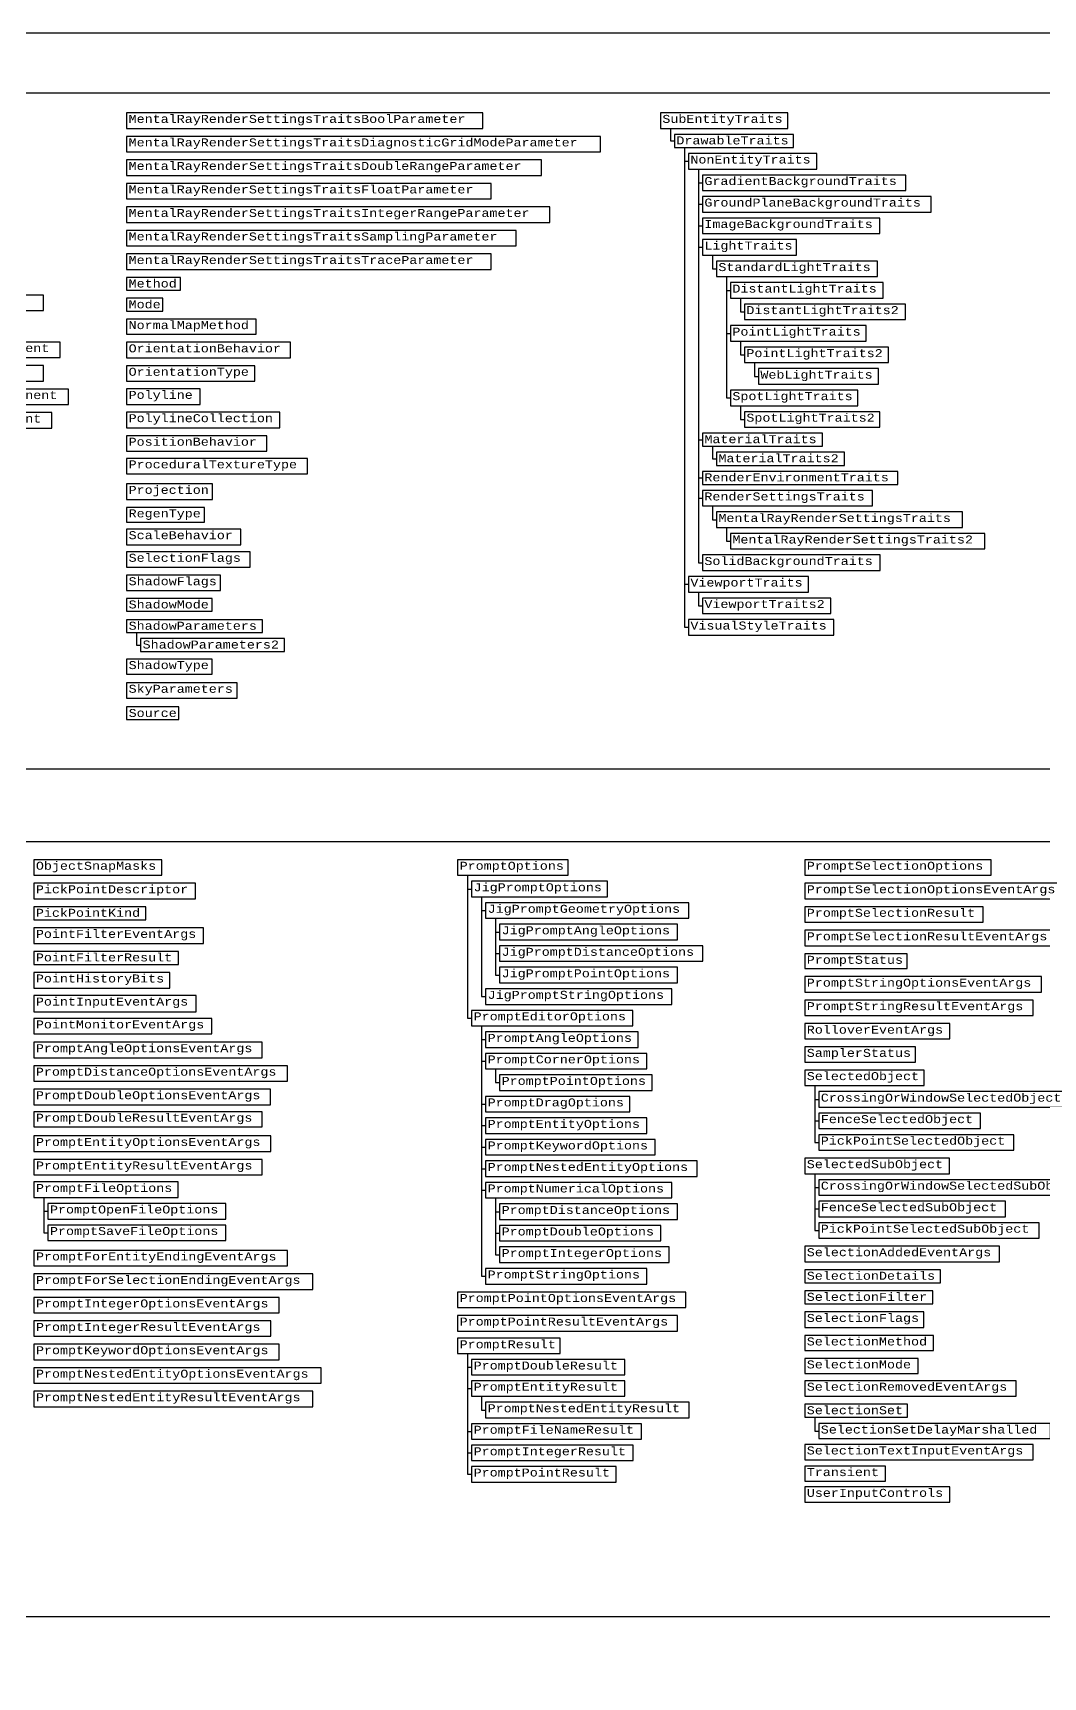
# Model space of a CAD drawing. Header units: inches. Extents: x 349 to 917, y -338 to 10.
# Drawn here: x 807.3 to 857.8, y -81.1 to 1.1 of the extents above; entities that cross this region are included whole.
import ezdxf

# ---------------------------------------------------------------- set-up
doc = ezdxf.new("R2010")
doc.units = ezdxf.units.IN
doc.header["$MEASUREMENT"] = 0
doc.layers.add('Managed classes', color=3, linetype='Continuous')
doc.layers.add('ObjectARX 2010 Managed classes', color=7, linetype='Continuous')
doc.styles.add('PureManaged', font='cour.ttf', dxfattribs={"height": 0.4})
doc.styles.get("Standard").update_dxf_attribs({"font": 'cour.ttf'})

msp = doc.modelspace()

# ---------------------------------------------------------------- linework, layer by layer
for p, q in [((839.169, -3.675), (839.169, -4.303)), ((839.169, -4.303), (839.369, -4.303)), ((839.869, -4.63), (839.869, -28.614)), ((839.869, -5.318), (840.069, -5.318)), ((840.569, -5.705), (840.569, -25.388)), ((840.569, -6.393), (840.769, -6.393)), ((840.569, -7.469), (840.769, -7.469)), ((840.569, -8.544), (840.769, -8.544)), ((840.569, -9.619), (840.769, -9.619)), ((841.269, -10.007), (841.269, -10.695)), ((841.269, -10.695), (841.469, -10.695)), ((841.969, -11.082), (841.969, -17.147)), ((841.969, -11.77), (842.169, -11.77)), ((842.669, -12.158), (842.669, -12.845)), ((842.669, -12.845), (842.869, -12.845)), ((841.969, -13.921), (842.169, -13.921)), ((842.669, -14.309), (842.669, -14.996)), ((842.669, -14.996), (842.869, -14.996)), ((843.369, -15.384), (843.369, -16.072)), ((843.369, -16.072), (843.569, -16.072)), ((841.969, -17.147), (842.169, -17.147)), ((842.669, -17.535), (842.669, -18.222)), ((842.669, -18.222), (842.869, -18.222)), ((840.569, -19.237), (840.769, -19.237)), ((841.269, -19.565), (841.269, -20.192)), ((841.269, -20.192), (841.469, -20.192)), ((840.569, -21.147), (840.769, -21.147)), ((840.569, -22.162), (840.769, -22.162)), ((841.269, -22.55), (841.269, -23.237)), ((841.269, -23.237), (841.469, -23.237)), ((841.969, -23.625), (841.969, -24.313)), ((841.969, -24.313), (842.169, -24.313)), ((840.569, -25.388), (840.769, -25.388)), ((839.869, -26.463), (840.069, -26.463)), ((840.569, -26.851), (840.569, -27.539)), ((840.569, -27.539), (840.769, -27.539)), ((839.869, -28.614), (840.069, -28.614)), ((812.487, -28.876), (812.487, -29.502)), ((812.487, -29.502), (812.687, -29.502)), ((829.034, -41.01), (829.034, -48.15)), ((829.034, -41.698), (829.234, -41.698)), ((829.734, -42.086), (829.734, -47.075)), ((829.734, -42.773), (829.934, -42.773)), ((830.434, -43.161), (830.434, -45.999)), ((830.434, -43.849), (830.634, -43.849)), ((830.434, -44.924), (830.634, -44.924)), ((830.434, -45.999), (830.634, -45.999)), ((829.734, -47.075), (829.934, -47.075)), ((829.034, -48.15), (829.234, -48.15)), ((829.734, -48.538), (829.734, -61.055)), ((829.734, -49.226), (829.934, -49.226)), ((829.734, -50.301), (829.934, -50.301)), ((830.434, -50.689), (830.434, -51.376)), ((830.434, -51.376), (830.634, -51.376)), ((846.388, -51.526), (846.388, -54.364)), ((829.734, -52.452), (829.934, -52.452)), ((846.388, -52.213), (846.588, -52.213)), ((846.388, -53.289), (846.588, -53.289)), ((829.734, -53.527), (829.934, -53.527)), ((829.734, -54.602), (829.934, -54.602)), ((846.388, -54.364), (846.588, -54.364)), ((829.734, -55.678), (829.934, -55.678)), ((846.388, -55.927), (846.388, -58.766)), ((846.388, -56.615), (846.588, -56.615)), ((807.855, -57.117), (807.855, -58.88)), ((829.734, -56.753), (829.934, -56.753)), ((830.434, -57.141), (830.434, -59.979)), ((807.855, -57.805), (808.055, -57.805)), ((830.434, -57.829), (830.634, -57.829)), ((846.388, -57.69), (846.588, -57.69)), ((807.855, -58.88), (808.055, -58.88)), ((830.434, -58.904), (830.634, -58.904)), ((846.388, -58.766), (846.588, -58.766)), ((830.434, -59.979), (830.634, -59.979)), ((829.734, -61.055), (829.934, -61.055)), ((829.034, -64.917), (829.034, -70.953)), ((829.034, -65.597), (829.234, -65.597)), ((829.034, -66.665), (829.234, -66.665)), ((829.734, -67.053), (829.734, -67.741)), ((829.734, -67.741), (829.934, -67.741)), ((846.388, -68.106), (846.388, -68.794)), ((829.034, -68.816), (829.234, -68.816)), ((846.388, -68.794), (846.588, -68.794)), ((829.034, -69.884), (829.234, -69.884)), ((829.034, -70.953), (829.234, -70.953))]:
    msp.add_line(p, q)
for points in [[(636.228, 1.1), (917.477, 1.1), (917.477, -179.663), (636.229, -179.663)], [(772.659, -1.9), (868.206, -1.9), (868.206, -35.709), (772.659, -35.709)], [(811.987, -2.9), (811.987, -3.675), (829.786, -3.675), (829.786, -2.9)], [(838.669, -2.9), (838.669, -3.675), (845.037, -3.675), (845.037, -2.9)], [(811.987, -4.075), (811.987, -4.851), (835.669, -4.851), (835.669, -4.075)], [(839.369, -3.975), (839.369, -4.63), (845.326, -4.63), (845.326, -3.975)], [(840.069, -4.93), (840.069, -5.705), (846.485, -5.705), (846.485, -4.93)], [(811.987, -5.251), (811.987, -6.026), (832.728, -6.026), (832.728, -5.251)], [(811.987, -6.426), (811.987, -7.202), (830.207, -7.202), (830.207, -6.426)], [(840.769, -6.005), (840.769, -6.781), (850.938, -6.781), (850.938, -6.005)], [(840.769, -7.081), (840.769, -7.856), (852.199, -7.856), (852.199, -7.081)], [(811.987, -7.602), (811.987, -8.377), (833.148, -8.377), (833.148, -7.602)], [(840.769, -8.156), (840.769, -8.932), (849.643, -8.932), (849.643, -8.156)], [(811.987, -8.777), (811.987, -9.552), (831.467, -9.552), (831.467, -8.777)], [(840.769, -9.232), (840.769, -10.007), (845.476, -10.007), (845.476, -9.232)], [(811.987, -9.952), (811.987, -10.728), (830.207, -10.728), (830.207, -9.952)], [(841.469, -10.307), (841.469, -11.082), (849.518, -11.082), (849.518, -10.307)], [(811.987, -11.128), (811.987, -11.768), (814.688, -11.768), (814.688, -11.128)], [(842.169, -11.382), (842.169, -12.158), (849.807, -12.158), (849.807, -11.382)], [(797.6, -12.004), (797.6, -12.779), (807.826, -12.779), (807.826, -12.004)], [(811.987, -12.168), (811.987, -12.808), (813.805, -12.808), (813.805, -12.168)], [(842.869, -12.458), (842.869, -13.233), (850.914, -13.233), (850.914, -12.458)], [(811.987, -13.208), (811.987, -13.969), (818.462, -13.969), (818.462, -13.208)], [(842.169, -13.533), (842.169, -14.309), (848.959, -14.309), (848.959, -13.533)], [(797.6, -14.355), (797.6, -15.13), (808.667, -15.13), (808.667, -14.355)], [(811.987, -14.369), (811.987, -15.145), (820.187, -15.145), (820.187, -14.369)], [(842.869, -14.609), (842.869, -15.384), (850.066, -15.384), (850.066, -14.609)], [(797.6, -15.53), (797.6, -16.305), (807.826, -16.305), (807.826, -15.53)], [(811.987, -15.541), (811.987, -16.317), (818.4, -16.317), (818.4, -15.541)], [(843.569, -15.684), (843.569, -16.459), (849.568, -16.459), (849.568, -15.684)], [(797.6, -16.705), (797.6, -17.481), (809.087, -17.481), (809.087, -16.705)], [(811.987, -16.694), (811.987, -17.469), (815.67, -17.469), (815.67, -16.694)], [(842.169, -16.759), (842.169, -17.535), (848.537, -17.535), (848.537, -16.759)], [(797.6, -17.881), (797.6, -18.656), (808.246, -18.656), (808.246, -17.881)], [(811.987, -17.86), (811.987, -18.635), (819.648, -18.635), (819.648, -17.86)], [(842.869, -17.835), (842.869, -18.61), (849.644, -18.61), (849.644, -17.835)], [(811.987, -19.037), (811.987, -19.812), (819.001, -19.812), (819.001, -19.037)], [(840.769, -18.91), (840.769, -19.565), (846.772, -19.565), (846.772, -18.91)], [(811.987, -20.169), (811.987, -20.944), (821.024, -20.944), (821.024, -20.169)], [(841.469, -19.865), (841.469, -20.519), (847.879, -20.519), (847.879, -19.865)], [(840.769, -20.819), (840.769, -21.474), (850.532, -21.474), (850.532, -20.819)], [(811.987, -21.444), (811.987, -22.22), (816.287, -22.22), (816.287, -21.444)], [(840.769, -21.774), (840.769, -22.55), (849.271, -22.55), (849.271, -21.774)], [(811.987, -22.62), (811.987, -23.352), (815.884, -23.352), (815.884, -22.62)], [(841.469, -22.85), (841.469, -23.625), (853.775, -23.625), (853.775, -22.85)], [(811.987, -23.709), (811.987, -24.484), (817.7, -24.484), (817.7, -23.709)], [(842.169, -23.925), (842.169, -24.7), (854.882, -24.7), (854.882, -23.925)], [(811.987, -24.84), (811.987, -25.616), (818.158, -25.616), (818.158, -24.84)], [(840.769, -25), (840.769, -25.776), (849.658, -25.776), (849.658, -25)], [(811.987, -26.011), (811.987, -26.772), (816.675, -26.772), (816.675, -26.011)], [(840.069, -26.076), (840.069, -26.851), (846.075, -26.851), (846.075, -26.076)], [(811.987, -27.172), (811.987, -27.812), (816.271, -27.812), (816.271, -27.172)], [(840.769, -27.151), (840.769, -27.926), (847.182, -27.926), (847.182, -27.151)], [(811.987, -28.236), (811.987, -28.876), (818.775, -28.876), (818.775, -28.236)], [(840.069, -28.226), (840.069, -29.002), (847.335, -29.002), (847.335, -28.226)], [(812.687, -29.176), (812.687, -29.827), (819.882, -29.827), (819.882, -29.176)], [(811.987, -30.203), (811.987, -30.964), (816.271, -30.964), (816.271, -30.203)], [(811.987, -31.388), (811.987, -32.149), (817.515, -32.149), (817.515, -31.388)], [(811.987, -32.597), (811.987, -33.218), (814.59, -33.218), (814.59, -32.597)], [(790.909, -39.316), (861.92, -39.316), (861.906, -78.073), (790.895, -78.073)], [(807.351, -40.235), (807.351, -41.01), (813.747, -41.01), (813.747, -40.235)], [(828.534, -40.235), (828.534, -41.01), (834.065, -41.01), (834.065, -40.235)], [(845.888, -40.235), (845.888, -41.01), (855.2, -41.01), (855.2, -40.235)], [(807.351, -41.41), (807.351, -42.186), (815.434, -42.186), (815.434, -41.41)], [(829.234, -41.31), (829.234, -42.086), (836.028, -42.086), (836.028, -41.31)], [(845.888, -41.41), (845.888, -42.186), (858.982, -42.186), (858.982, -41.41)], [(807.351, -42.586), (807.351, -43.24), (812.941, -43.24), (812.941, -42.586)], [(829.934, -42.386), (829.934, -43.161), (840.089, -43.161), (840.089, -42.386)], [(845.888, -42.586), (845.888, -43.361), (854.801, -43.361), (854.801, -42.586)], [(830.634, -43.461), (830.634, -44.236), (839.529, -44.236), (839.529, -43.461)], [(807.351, -43.64), (807.351, -44.416), (815.823, -44.416), (815.823, -43.64)], [(845.888, -43.761), (845.888, -44.536), (858.561, -44.536), (858.561, -43.761)], [(807.351, -44.816), (807.351, -45.47), (814.583, -45.47), (814.583, -44.816)], [(830.634, -44.536), (830.634, -45.312), (840.789, -45.312), (840.789, -44.536)], [(845.888, -44.936), (845.888, -45.678), (850.998, -45.678), (850.998, -44.936)], [(807.351, -45.87), (807.351, -46.646), (814.142, -46.646), (814.142, -45.87)], [(830.634, -45.612), (830.634, -46.387), (839.529, -46.387), (839.529, -45.612)], [(829.934, -46.687), (829.934, -47.462), (839.249, -47.462), (839.249, -46.687)], [(845.888, -46.078), (845.888, -46.853), (857.721, -46.853), (857.721, -46.078)], [(807.351, -47.024), (807.351, -47.829), (815.471, -47.829), (815.471, -47.024)], [(845.888, -47.253), (845.888, -48.028), (857.301, -48.028), (857.301, -47.253)], [(807.351, -48.166), (807.351, -48.941), (816.243, -48.941), (816.243, -48.166)], [(829.234, -47.762), (829.234, -48.538), (837.286, -48.538), (837.286, -47.762)], [(845.888, -48.428), (845.888, -49.189), (853.13, -49.189), (853.13, -48.428)], [(829.934, -48.838), (829.934, -49.613), (837.566, -49.613), (837.566, -48.838)], [(807.351, -49.353), (807.351, -50.129), (818.764, -50.129), (818.764, -49.353)], [(829.934, -49.913), (829.934, -50.689), (837.986, -50.689), (837.986, -49.913)], [(845.888, -49.589), (845.888, -50.35), (851.417, -50.35), (851.417, -49.589)], [(807.351, -50.529), (807.351, -51.304), (820.024, -51.304), (820.024, -50.529)], [(845.888, -50.75), (845.888, -51.526), (851.858, -51.526), (851.858, -50.75)], [(807.351, -51.704), (807.351, -52.479), (819.184, -52.479), (819.184, -51.704)], [(830.634, -50.989), (830.634, -51.764), (838.266, -51.764), (838.266, -50.989)], [(829.934, -52.064), (829.934, -52.839), (837.145, -52.839), (837.145, -52.064)], [(846.588, -51.826), (846.588, -52.601), (859.3, -52.601), (859.3, -51.826)], [(807.351, -52.829), (807.351, -53.59), (818.764, -53.59), (818.764, -52.829)], [(829.934, -53.139), (829.934, -53.915), (837.986, -53.915), (837.986, -53.139)], [(846.588, -52.901), (846.588, -53.677), (854.667, -53.677), (854.667, -52.901)], [(807.355, -54.041), (807.355, -54.817), (819.188, -54.817), (819.188, -54.041)], [(829.934, -54.215), (829.934, -54.99), (838.406, -54.99), (838.406, -54.215)], [(846.588, -53.977), (846.588, -54.752), (856.341, -54.752), (856.341, -53.977)], [(807.355, -55.217), (807.355, -55.992), (818.768, -55.992), (818.768, -55.217)], [(829.934, -55.29), (829.934, -56.066), (840.507, -56.066), (840.507, -55.29)], [(845.888, -55.152), (845.888, -55.927), (853.118, -55.927), (853.118, -55.152)], [(807.355, -56.342), (807.355, -57.117), (814.566, -57.117), (814.566, -56.342)], [(829.934, -56.366), (829.934, -57.141), (839.246, -57.141), (839.246, -56.366)], [(846.588, -56.227), (846.588, -57.003), (860.561, -57.003), (860.561, -56.227)], [(808.055, -57.417), (808.055, -58.193), (816.947, -58.193), (816.947, -57.417)], [(830.634, -57.441), (830.634, -58.216), (839.526, -58.216), (839.526, -57.441)], [(846.588, -57.303), (846.588, -58.078), (855.928, -58.078), (855.928, -57.303)], [(808.055, -58.493), (808.055, -59.268), (816.947, -59.268), (816.947, -58.493)], [(830.634, -58.516), (830.634, -59.292), (838.686, -59.292), (838.686, -58.516)], [(846.588, -58.378), (846.588, -59.153), (857.602, -59.153), (857.602, -58.378)], [(807.355, -59.763), (807.355, -60.539), (820.028, -60.539), (820.028, -59.763)], [(830.634, -59.592), (830.634, -60.367), (839.106, -60.367), (839.106, -59.592)], [(845.888, -59.553), (845.888, -60.329), (855.618, -60.329), (855.618, -59.553)], [(829.934, -60.667), (829.934, -61.442), (837.986, -61.442), (837.986, -60.667)], [(845.888, -60.729), (845.888, -61.384), (852.677, -61.384), (852.677, -60.729)], [(807.355, -60.939), (807.355, -61.714), (821.289, -61.714), (821.289, -60.939)], [(807.355, -62.114), (807.355, -62.889), (819.608, -62.889), (819.608, -62.114)], [(828.534, -61.842), (828.534, -62.618), (839.947, -62.618), (839.947, -61.842)], [(845.888, -61.784), (845.888, -62.438), (852.288, -62.438), (852.288, -61.784)], [(828.534, -63.018), (828.534, -63.793), (839.527, -63.793), (839.527, -63.018)], [(845.888, -62.838), (845.888, -63.614), (851.837, -63.614), (851.837, -62.838)], [(807.355, -63.289), (807.355, -64.05), (819.188, -64.05), (819.188, -63.289)], [(845.888, -64.014), (845.888, -64.766), (852.316, -64.766), (852.316, -64.014)], [(807.355, -64.45), (807.355, -65.226), (819.608, -65.226), (819.608, -64.45)], [(828.534, -64.156), (828.534, -64.917), (833.665, -64.917), (833.665, -64.156)], [(807.355, -65.626), (807.355, -66.401), (821.709, -66.401), (821.709, -65.626)], [(829.234, -65.217), (829.234, -65.978), (836.886, -65.978), (836.886, -65.217)], [(845.888, -65.162), (845.888, -65.915), (851.561, -65.915), (851.561, -65.162)], [(829.234, -66.278), (829.234, -67.053), (836.886, -67.053), (836.886, -66.278)], [(845.888, -66.276), (845.888, -67.052), (856.459, -67.052), (856.459, -66.276)], [(807.355, -66.801), (807.355, -67.577), (821.289, -67.577), (821.289, -66.801)], [(829.934, -67.353), (829.934, -68.128), (840.107, -68.128), (840.107, -67.353)], [(845.888, -67.452), (845.888, -68.106), (851.017, -68.106), (851.017, -67.452)], [(829.234, -68.428), (829.234, -69.204), (837.727, -69.204), (837.727, -68.428)], [(846.588, -68.417), (846.588, -69.17), (858.178, -69.17), (858.178, -68.417)], [(829.234, -69.504), (829.234, -70.265), (837.307, -70.265), (837.307, -69.504)], [(845.888, -69.463), (845.888, -70.239), (857.299, -70.239), (857.299, -69.463)], [(829.234, -70.565), (829.234, -71.34), (836.466, -71.34), (836.466, -70.565)], [(845.888, -70.545), (845.888, -71.298), (849.919, -71.298), (849.919, -70.545)], [(845.888, -71.582), (845.888, -72.343), (853.132, -72.343), (853.132, -71.582)]]:
    msp.add_lwpolyline(points, close=True)

# ---------------------------------------------------------------- texts
at = {"layer": 'Managed classes', "char_height": 0.4, "attachment_point": 1, "style": 'PureManaged'}
for s, insert in [('{\\Fcourier new;MentalRayRenderSettingsTraitsBoolParameter}', (812.087, -3)), ('{\\Fcourier new;SubEntityTraits}', (838.769, -3)), ('{\\Fcourier new;DrawableTraits}', (839.469, -4.075)), ('{\\Fcourier new;MentalRayRenderSettingsTraitsDiagnosticGridModeParameter}', (812.087, -4.175)), ('{\\Fcourier new;MentalRayRenderSettingsTraitsDoubleRangeParameter}', (812.087, -5.351)), ('{\\Fcourier new;NonEntityTraits}', (840.169, -5.03)), ('{\\Fcourier new;MentalRayRenderSettingsTraitsFloatParameter}', (812.087, -6.526)), ('{\\Fcourier new;GradientBackgroundTraits}', (840.869, -6.105)), ('{\\Fcourier new;GroundPlaneBackgroundTraits}', (840.869, -7.181)), ('{\\Fcourier new;MentalRayRenderSettingsTraitsIntegerRangeParameter}', (812.087, -7.702)), ('{\\Fcourier new;ImageBackgroundTraits}', (840.869, -8.256)), ('{\\Fcourier new;MentalRayRenderSettingsTraitsSamplingParameter}', (812.087, -8.877)), ('{\\Fcourier new;LightTraits}', (840.869, -9.332)), ('{\\Fcourier new;MentalRayRenderSettingsTraitsTraceParameter}', (812.087, -10.052)), ('{\\Fcourier new;StandardLightTraits}', (841.569, -10.407)), ('{\\Fcourier new;Method}', (812.087, -11.228)), ('{\\Fcourier new;DistantLightTraits}', (842.269, -11.482)), ('{\\Fcourier new;Mode}', (812.087, -12.268)), ('{\\Fcourier new;DistantLightTraits2}', (842.969, -12.558)), ('{\\Fcourier new;NormalMapMethod}', (812.087, -13.308)), ('{\\Fcourier new;PointLightTraits}', (842.269, -13.633)), ('{\\Fcourier new;MaterialNormalMapComponent}', (797.7, -14.455)), ('{\\Fcourier new;PointLightTraits2}', (842.969, -14.709)), ('{\\Fcourier new;OrientationType}', (812.087, -15.641)), ('{\\Fcourier new;WebLightTraits}', (843.669, -15.784)), ('{\\Fcourier new;MaterialRefractionComponent}', (797.7, -16.805)), ('{\\Fcourier new;SpotLightTraits}', (842.269, -16.859)), ('{\\Fcourier new;MaterialSpecularComponent}', (797.7, -17.981)), ('{\\Fcourier new;SpotLightTraits2}', (842.969, -17.935)), ('{\\Fcourier new;MaterialTraits}', (840.869, -19.01)), ('{\\Fcourier new;MaterialTraits2}', (841.569, -19.965)), ('{\\Fcourier new;RenderEnvironmentTraits}', (840.869, -20.919)), ('{\\Fcourier new;Projection}', (812.087, -21.544)), ('{\\Fcourier new;RenderSettingsTraits}', (840.869, -21.874)), ('{\\Fcourier new;RegenType}', (812.087, -22.72)), ('{\\Fcourier new;MentalRayRenderSettingsTraits}', (841.569, -22.95)), ('{\\Fcourier new;MentalRayRenderSettingsTraits2}', (842.269, -24.025)), ('{\\Fcourier new;SolidBackgroundTraits}', (840.869, -25.1)), ('{\\Fcourier new;ShadowFlags}', (812.087, -26.111)), ('{\\Fcourier new;ViewportTraits}', (840.169, -26.176)), ('{\\Fcourier new;ShadowMode}', (812.087, -27.272)), ('{\\Fcourier new;ViewportTraits2}', (840.869, -27.251)), ('{\\Fcourier new;ShadowParameters}', (812.087, -28.336)), ('{\\Fcourier new;VisualStyleTraits}', (840.169, -28.326)), ('{\\Fcourier new;ShadowParameters2}', (812.787, -29.276)), ('{\\Fcourier new;ShadowType}', (812.087, -30.303)), ('{\\Fcourier new;SkyParameters}', (812.087, -31.488)), ('{\\Fcourier new;Source}', (812.087, -32.697)), ('{\\Fcourier new;ObjectSnapMasks}', (807.451, -40.335)), ('{\\Fcourier new;PromptOptions}', (828.634, -40.335)), ('{\\Fcourier new;PromptSelectionOptions}', (845.988, -40.335)), ('{\\Fcourier new;PickPointDescriptor}', (807.451, -41.51)), ('{\\Fcourier new;JigPromptOptions}', (829.334, -41.41)), ('{\\Fcourier new;PromptSelectionOptionsEventArgs}', (845.988, -41.51)), ('{\\Fcourier new;PickPointKind}', (807.451, -42.686)), ('{\\Fcourier new;JigPromptGeometryOptions}', (830.034, -42.486)), ('{\\Fcourier new;PromptSelectionResult}', (845.988, -42.686)), ('{\\Fcourier new;JigPromptAngleOptions}', (830.734, -43.561)), ('{\\Fcourier new;PointFilterEventArgs}', (807.451, -43.74)), ('{\\Fcourier new;PromptSelectionResultEventArgs}', (845.988, -43.861)), ('{\\Fcourier new;PointFilterResult}', (807.451, -44.916)), ('{\\Fcourier new;JigPromptDistanceOptions}', (830.734, -44.636)), ('{\\Fcourier new;PromptStatus}', (845.988, -45.036)), ('{\\Fcourier new;PointHistoryBits}', (807.451, -45.97)), ('{\\Fcourier new;JigPromptPointOptions}', (830.734, -45.712)), ('{\\Fcourier new;JigPromptStringOptions}', (830.034, -46.787)), ('{\\Fcourier new;PromptStringOptionsEventArgs}', (845.988, -46.178)), ('{\\Fcourier new;PromptStringResultEventArgs}', (845.988, -47.353)), ('{\\Fcourier new;PointMonitorEventArgs}', (807.451, -48.266)), ('{\\Fcourier new;PromptEditorOptions}', (829.334, -47.862)), ('{\\Fcourier new;RolloverEventArgs}', (845.988, -48.528)), ('{\\Fcourier new;PromptAngleOptions}', (830.034, -48.938)), ('{\\Fcourier new;PromptAngleOptionsEventArgs}', (807.451, -49.453)), ('{\\Fcourier new;PromptCornerOptions}', (830.034, -50.013)), ('{\\Fcourier new;SamplerStatus}', (845.988, -49.689)), ('{\\Fcourier new;PromptDistanceOptionsEventArgs}', (807.451, -50.629)), ('{\\Fcourier new;SelectedObject}', (845.988, -50.85)), ('{\\Fcourier new;PromptDoubleOptionsEventArgs}', (807.451, -51.804)), ('{\\Fcourier new;PromptPointOptions}', (830.734, -51.089)), ('{\\Fcourier new;PromptDragOptions}', (830.034, -52.164)), ('{\\Fcourier new;CrossingOrWindowSelectedObject}', (846.688, -51.926)), ('{\\Fcourier new;PromptDoubleResultEventArgs}', (807.451, -52.929)), ('{\\Fcourier new;PromptEntityOptions}', (830.034, -53.239)), ('{\\Fcourier new;FenceSelectedObject}', (846.688, -53.001)), ('{\\Fcourier new;PromptEntityOptionsEventArgs}', (807.455, -54.141)), ('{\\Fcourier new;PickPointSelectedObject}', (846.688, -54.077)), ('{\\Fcourier new;PromptKeywordOptions}', (830.034, -54.315)), ('{\\Fcourier new;PromptEntityResultEventArgs}', (807.455, -55.317)), ('{\\Fcourier new;PromptNestedEntityOptions}', (830.034, -55.39)), ('{\\Fcourier new;SelectedSubObject}', (845.988, -55.252)), ('{\\Fcourier new;PromptFileOptions}', (807.455, -56.442)), ('{\\Fcourier new;PromptNumericalOptions}', (830.034, -56.466)), ('{\\Fcourier new;CrossingOrWindowSelectedSubObject}', (846.688, -56.327)), ('{\\Fcourier new;PromptOpenFileOptions}', (808.155, -57.517)), ('{\\Fcourier new;PromptDistanceOptions}', (830.734, -57.541)), ('{\\Fcourier new;FenceSelectedSubObject}', (846.688, -57.403)), ('{\\Fcourier new;PromptSaveFileOptions}', (808.155, -58.593)), ('{\\Fcourier new;PromptDoubleOptions}', (830.734, -58.616)), ('{\\Fcourier new;PickPointSelectedSubObject}', (846.688, -58.478)), ('{\\Fcourier new;PromptForEntityEndingEventArgs}', (807.455, -59.863)), ('{\\Fcourier new;PromptIntegerOptions}', (830.734, -59.692)), ('{\\Fcourier new;SelectionAddedEventArgs}', (845.988, -59.653)), ('{\\Fcourier new;PromptStringOptions}', (830.034, -60.767)), ('{\\Fcourier new;SelectionDetails}', (845.988, -60.829)), ('{\\Fcourier new;PromptForSelectionEndingEventArgs}', (807.455, -61.039)), ('{\\Fcourier new;PromptIntegerOptionsEventArgs}', (807.455, -62.214)), ('{\\Fcourier new;PromptPointOptionsEventArgs}', (828.634, -61.942)), ('{\\Fcourier new;SelectionFilter}', (845.988, -61.884)), ('{\\Fcourier new;PromptPointResultEventArgs}', (828.634, -63.118)), ('{\\Fcourier new;SelectionFlags}', (845.988, -62.938)), ('{\\Fcourier new;PromptIntegerResultEventArgs}', (807.455, -63.389)), ('{\\Fcourier new;SelectionMethod}', (845.988, -64.114)), ('{\\Fcourier new;PromptKeywordOptionsEventArgs}', (807.455, -64.55)), ('{\\Fcourier new;PromptResult}', (828.634, -64.256)), ('{\\Fcourier new;PromptNestedEntityOptionsEventArgs}', (807.455, -65.726)), ('{\\Fcourier new;PromptDoubleResult}', (829.334, -65.317)), ('{\\Fcourier new;PromptEntityResult}', (829.334, -66.378)), ('{\\Fcourier new;SelectionRemovedEventArgs}', (845.988, -66.376)), ('{\\Fcourier new;PromptNestedEntityResultEventArgs}', (807.455, -66.901)), ('{\\Fcourier new;PromptNestedEntityResult}', (830.034, -67.453)), ('{\\Fcourier new;SelectionSet}', (845.988, -67.552)), ('{\\Fcourier new;PromptFileNameResult}', (829.334, -68.528)), ('{\\Fcourier new;PromptIntegerResult}', (829.334, -69.604)), ('{\\Fcourier new;SelectionTextInputEventArgs}', (845.988, -69.563)), ('{\\Fcourier new;PromptPointResult}', (829.334, -70.665)), ('{\\Fcourier new;UserInputControls}', (845.988, -71.682))]:
    msp.add_mtext(s, dxfattribs=dict(at, insert=insert))
at = {"layer": 'Managed classes', "color": 6, "char_height": 0.4, "attachment_point": 1, "style": 'PureManaged'}
for s, insert in [('{\\Fcourier new|c0;OrientationBehavior}', (812.087, -14.469)), ('{\\Fcourier new|c0;Polyline}', (812.087, -16.794)), ('{\\Fcourier new|c0;PositionBehavior}', (812.087, -19.137)), ('{\\Fcourier new|c0;ProceduralTextureType}', (812.087, -20.269)), ('{\\Fcourier new|c0;ScaleBehavior}', (812.087, -23.809)), ('{\\Fcourier new|c0;SelectionFlags}', (812.087, -24.94)), ('{\\Fcourier new|c0;PointInputEventArgs}', (807.451, -47.124)), ('{\\Fcourier new|c0;SelectionMode}', (845.988, -65.262)), ('{\\Fcourier new|c0;SelectionSetDelayMarshalled}', (846.688, -68.517)), ('{\\Fcourier new|c0;Transient}', (845.988, -70.645))]:
    msp.add_mtext(s, dxfattribs=dict(at, insert=insert))
at = {"layer": 'ObjectARX 2010 Managed classes', "color": 3, "insert": (812.087, -17.96), "char_height": 0.4, "attachment_point": 1}
msp.add_mtext('{\\Fcourier new;PolylineCollection}', dxfattribs=at)

doc.saveas('drawing.dxf')
